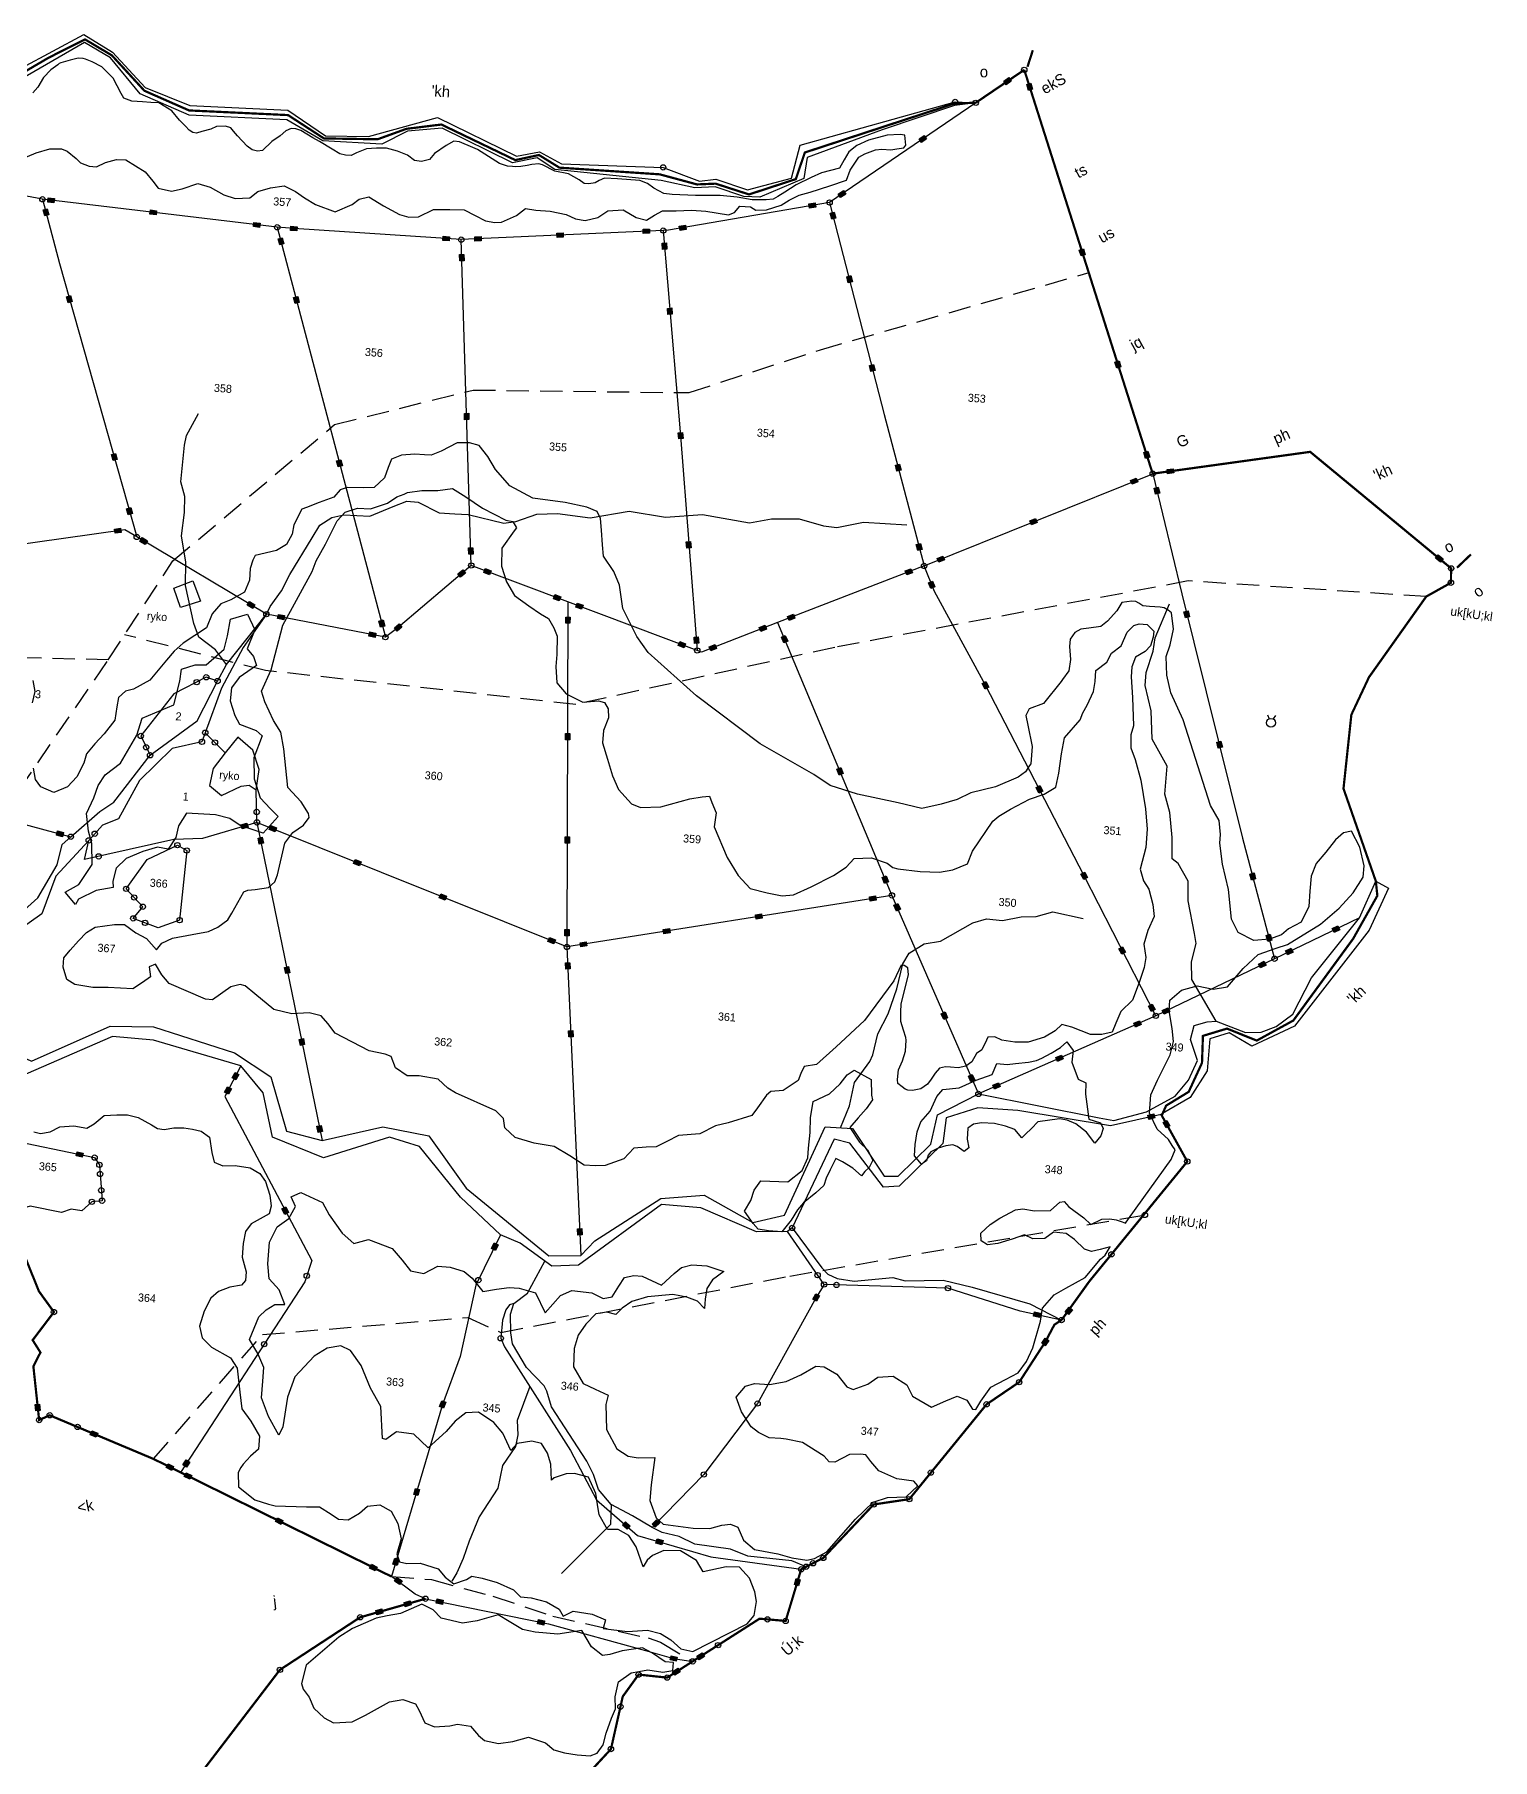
# Model space of a CAD drawing. Header units: metres. Extents: x 317818 to 324787, y 1863824 to 1868617.
# Drawn here: x 322977 to 324737, y 1866147 to 1868229 of the extents above; entities that cross this region are included whole.
import ezdxf

# ---------------------------------------------------------------- set-up
doc = ezdxf.new("R2010")
doc.units = ezdxf.units.M
for name, pattern in [('DASHDOT', [1, 0.5, -0.25, 0, -0.25]), ('DASHED', [0.75, 0.5, -0.25]), ('DIVIDE', [1.25, 0.5, -0.25, 0, -0.25, 0, -0.25])]:
    doc.linetypes.add(name, pattern=pattern)
for name, color, linetype in [('LINE_FOOTPATH', 1, 'DASHED'), ('LINE_WATER', 4, 'Continuous'), ('OFF', 1, 'Continuous'), ('POLY_HATCH', 12, 'Continuous'), ('POLY_PARCEL', 6, 'Continuous'), ('POLY_WATER', 4, 'Continuous'), ('SYM_STONE', 1, 'Continuous'), ('SYM_WELL', 1, 'Continuous'), ('TEXT_MAPIN', 7, 'Continuous'), ('TEXT_MAPOUT', 7, 'Continuous'), ('TEXT_PARCEL', 7, 'Continuous'), ('V_BOUND_LINE', 7, 'Continuous'), ('V_BOUND_STREAM_LINE', 7, 'DASHDOT'), ('V_DIVIDE_LINE', 7, 'DIVIDE')]:
    doc.layers.add(name, color=color, linetype=linetype)
doc.styles.add('TEXT_MAP', font='')
doc.styles.get('TEXT_MAP').set_extended_font_data('Kruti Dev 050')

# ---------------------------------------------------------------- blocks, each defined once
blk = doc.blocks.new('MOTWELL')
for points in [[(-1.54, 2.96), (-0.8, 1.55)], [(1.54, 2.96), (0.8, 1.55)]]:
    blk.add_lwpolyline(points)
blk.add_circle((0, 0), 1.74)
blk = doc.blocks.new('STONESQUAREFILLED')
blk.add_hatch(color=256).paths.add_polyline_path([(0.7, -0.48), (0.7, 0.48), (-0.7, 0.48), (-0.7, -0.48)])
blk.add_lwpolyline([(-0.7, 0.48), (0.7, 0.48), (0.7, -0.48), (-0.7, -0.48)], close=True)
blk = doc.blocks.new('STONE')
blk.add_circle((0, 0), 0.851)
blk = doc.blocks.new('222')
at = {"layer": 'LINE_FOOTPATH', "ltscale": 10}
for points in [[(112.65, 179.88), (116.42, 182.68), (116.98, 192.02), (138.92, 222.12), (144.54, 228.08), (219.37, 297.51), (228.68, 313.11), (233.77, 320.3), (255.38, 343.97), (281.19, 364.13), (297.18, 368.87), (312.46, 370.09), (330.9, 379.74), (344.78, 394.29), (366.41, 431.45), (379.2, 454.6), (413.1, 487.74), (443.49, 497.73), (491.79, 500.71), (520.42, 512.46), (579.2, 534.14)], [(659.89, 467.31), (606.45, 466.86), (528.56, 446.2), (471.64, 429.19), (401.73, 431.64), (369.64, 437.31)], [(366.41, 431.45), (325.15, 429.36), (306.74, 431.82), (254.88, 436.03), (246.15, 433.89), (222.6, 426.97), (183.37, 410.13), (144.46, 376.43), (104.34, 329.49)], [(389.64, 253.68), (411.95, 283.23), (457.57, 290.46), (465.2, 287.64), (528.86, 305.02), (607.21, 324.52)], [(444.81, 231.31), (453.76, 231.28), (467.79, 228.58), (481.49, 225.12), (503.14, 221.82), (506.02, 221.06), (513.5, 217.33)]]:
    blk.add_lwpolyline(points, dxfattribs=at)
at = {"layer": 'LINE_WATER'}
for points in [[(392.86, 432.38), (390.19, 435.48), (386.26, 438.02), (384.89, 440.99), (382.45, 449.32), (382.11, 454.53), (380.74, 460.36), (381, 465.61), (380.81, 469.18), (379.69, 472.38), (379.88, 480.67), (380.16, 482.85), (382.48, 488)], [(400.99, 444.25), (401.68, 446.05), (403.98, 449.71), (405.59, 453.52), (409.95, 462.09), (411.46, 465.02), (414.04, 466.95), (416.65, 467.69), (422.52, 467.84), (427.54, 470.4), (430.48, 471.81), (433.09, 471.76), (437.91, 469.72), (441.47, 469.78), (444.41, 469.84), (452.57, 468.52), (455.19, 469.1), (459.8, 471.03), (464.34, 471.56), (471.74, 471.14), (480.36, 473.23), (488.6, 472.49), (496.77, 473.7), (507.45, 472.6), (512.27, 473.85), (518.5, 474.3), (524, 473.17), (527.05, 472.99), (532.9, 474.64), (542.64, 474.79)], [(619.92, 368.99), (613.83, 377.92), (613.47, 381.83), (614.18, 386), (613.65, 388.22), (611.69, 395.41), (611.34, 399.76), (608.85, 403.58), (607.43, 404.55), (607.07, 409.26), (606.18, 414.85), (604.76, 418.84), (604.76, 425.15), (601.02, 430.92), (600.31, 437.22), (598.53, 442.81), (598.53, 445.74), (599.78, 450.62), (599.96, 453.59), (602.62, 461.45)], [(537.72, 338.98), (539.39, 343.99), (540.15, 349.3), (543.19, 354.23), (543.8, 355.83), (544.56, 360.6), (546.53, 365.23), (548.05, 370.92), (548.97, 376.61), (550.18, 379.12), (553.37, 381.47), (557.02, 382.3), (563.93, 386.94), (566.95, 388.06), (570.53, 387.98), (574.66, 389.05), (578, 389.43), (581.65, 390.72), (588.49, 389.74)], [(467.6, 294.35), (470.55, 296.84), (473.89, 304.33)], [(472.56, 276.08), (470.33, 268.25), (470.67, 265.04), (470.33, 262.43), (467.79, 257.95), (467.12, 252.8), (463.4, 246.14), (461.54, 240.48), (460.52, 236.51), (459.34, 233.22), (458.32, 231.28)], [(492.68, 251.03), (492.89, 246.59), (482.7, 234.82)]]:
    blk.add_lwpolyline(points, dxfattribs=at)
at = {"layer": 'OFF'}
blk.add_lwpolyline([(653.32, 402.87), (656.28, 401.53)], dxfattribs=at)
at = {"layer": 'POLY_HATCH'}
for points in [[(350.17, 420.63), (350.6, 423.2), (349.95, 425.56)], [(338.72, 541.85), (341.94, 543.56), (344.95, 544.64), (347.52, 544.85), (348.81, 544.42), (350.96, 542.92), (352.03, 542.06), (353.97, 541.42), (355.68, 541.42), (357.62, 542.49), (359.98, 543.35), (362.06, 543.44), (366.57, 541.08), (368.5, 539.15), (369.79, 537.65), (372.79, 537.22), (375.16, 537.87), (378.59, 539.37), (381.38, 538.72), (384.6, 537.22), (387.18, 536.58), (390.4, 537.01), (392.12, 538.51), (394.91, 539.58), (397.92, 540.22), (400.49, 539.15), (402.64, 537.87), (405.22, 536.58), (409.73, 535.29), (413.38, 537.22), (414.88, 538.51), (417.03, 539.15), (420.46, 537.44), (424.11, 535.72), (426.26, 535.29), (428.41, 535.51), (431.63, 537.44), (435.28, 537.65), (438.5, 537.87), (441.08, 536.79), (443.44, 535.72), (445.58, 535.51), (447.09, 535.72), (450.31, 537.44), (452.24, 539.15), (454.54, 538.95), (457.77, 538.95), (461.42, 538.52), (463.56, 537.66), (465.71, 537.45), (468.5, 538.31), (470.65, 540.02), (474.08, 540.45), (477.09, 538.95), (479.45, 538.52), (481.17, 539.81), (482.89, 540.88), (485.89, 541.09), (489.33, 541.52), (492.55, 541.52), (497.7, 541.09), (498.99, 541.74), (500.07, 543.24), (502.43, 543.24), (503.72, 542.59), (506.08, 542.81), (509.3, 544.09), (511.02, 545.38), (513.16, 546.67), (515.53, 547.52), (519.82, 549.24), (523.47, 550.74), (524.11, 553.1), (525.83, 556.1), (527.12, 556.95), (529.48, 558.03), (530.83, 558.31), (532.87, 558.31), (534.23, 558.6), (535.78, 558.98), (536.17, 559.56), (535.78, 561.79), (534.71, 561.89), (531.8, 561.5), (527.73, 560.05), (525.21, 558.69), (523.56, 557.14), (522.59, 555.3), (521.71, 553.37), (517.74, 552.01), (515.51, 550.75), (512.31, 548.91), (509.88, 547.07), (508.43, 546.01), (507.36, 545.33), (505.81, 545.04), (502.7, 544.85), (499.31, 545.14), (495.52, 545.24), (490, 544.85), (484.78, 544.72), (482.84, 544.82), (480.52, 545.78), (479.06, 546.75), (477.32, 547.33), (472.27, 547.33), (469.36, 547.24), (468.2, 546.65), (467.33, 546.07), (465.97, 545.69), (464.9, 545.69), (463.74, 546.46), (461.21, 547.62), (458.11, 548.01), (455.3, 549.17), (454.42, 549.37), (452.87, 549.08), (451.9, 548.78), (450.45, 548.49), (449.19, 548.3), (448.61, 548.3), (447.47, 548.33), (445.63, 548.81), (440.49, 551.52), (439.42, 551.91), (436.32, 552.98), (435.06, 552.98), (433.41, 551.91), (430.98, 549.97), (429.92, 548.52), (428.17, 547.94), (426.62, 548.04), (424.97, 549.1), (422.64, 549.88), (420.12, 550.36), (417.89, 550.17), (415.66, 549.88), (413.53, 548.81), (412.36, 548.13), (411.1, 548.13), (409.84, 548.33), (408, 549.2), (405.09, 550.75), (403.54, 551.43), (400.74, 552.88), (399.58, 553.17), (398.51, 553.17), (397.35, 552.59), (396.18, 551.33), (394.44, 549.98), (392.5, 547.75), (391.33, 547.56), (390.17, 547.75), (389, 548.52), (386.68, 550.65), (385.71, 551.62), (385.03, 552.3), (383.77, 552.59), (381.83, 552.4), (380.57, 551.72), (378.63, 551.04), (377.46, 550.56), (376.59, 550.65), (375.72, 551.14), (374.84, 551.91), (373.39, 553.17), (371.55, 555.11), (368.54, 556.75), (366.7, 556.66), (364.85, 556.66), (362.49, 556.67), (360.64, 557.15), (359.97, 558.22), (357.93, 561.51), (355.21, 563.83), (352.98, 564.8), (351.43, 565.28), (350.85, 565.38), (349.78, 565.38), (348.03, 564.8), (346, 564.02), (345.61, 563.83), (345.32, 563.54), (343.86, 562.28), (342.31, 560.44), (341.25, 558.22), (340.18, 556.86)], [(357.53, 324.77), (359.08, 324.49), (361.19, 325.05), (363.3, 326.32), (366.39, 326.74), (369.35, 326.46), (370.89, 327.58), (373.01, 329.55), (375.82, 329.97), (378.21, 330.11), (380.6, 329.69), (383.7, 328.28), (385.1, 327.58), (386.65, 327.44), (388.76, 328), (391.01, 328.14), (392.98, 328), (394.95, 327.72), (396.92, 326.46), (397.63, 323.09), (398.33, 320.98), (400.3, 320.28), (403.11, 320.56), (406.49, 320.28), (408.74, 319.16), (410.15, 317.47), (411.29, 314.53), (411.78, 312.11), (411.45, 310.34), (409.52, 309.05), (407.59, 307.77), (406.46, 306), (406.13, 303.26), (406.13, 300.2), (407.26, 296.99), (407.26, 295.06), (406.46, 293.93), (403.88, 293.29), (401.46, 292.16), (399.85, 290.55), (398.56, 287.49), (397.75, 284.11), (398.56, 281.54), (400.81, 279.61), (405.2, 277.53), (406.9, 275.34), (407.87, 270), (408.6, 266.35), (410.8, 263.68), (412.99, 260.52), (412.99, 257.61), (411.28, 255.91), (409.82, 253.96), (409.33, 253.23), (408.85, 252.02), (409.09, 248.86), (412.99, 246.19), (416.15, 245.46), (417.61, 245.21), (424.67, 245.46), (427.59, 245.7), (430.27, 244.24), (431.97, 243.27), (434.16, 243.27), (436.6, 244.97), (438.3, 246.67), (440.98, 247.16), (443.66, 245.94), (445.36, 243.27), (446.33, 239.87), (445.6, 236.47), (446.33, 234.77), (448.04, 234.52), (450.96, 234.77), (455.1, 233.79), (456.8, 232.09), (458.85, 230.69), (461.61, 231.91), (462.73, 232.73), (465.09, 232.43), (468.47, 231.71), (472.25, 230.38), (473.99, 228.95), (476.35, 228.85), (479.83, 228.23), (482.8, 226.8), (483.82, 225.27), (485.97, 226.59), (490.27, 226.19), (493.34, 225.16), (492.93, 223.22), (498.46, 222.91), (502.86, 223.53), (505.83, 223.01), (508.29, 221.79), (510.64, 219.95), (513.35, 219.57), (525.03, 226.61), (526.49, 228.56), (526.74, 231.72), (526.25, 233.9), (524.79, 236.82), (522.43, 239.17), (519.43, 238.99), (514.37, 237.49), (512.68, 239.92), (508.94, 241.79), (505.19, 241.61), (502.75, 240.3), (501.63, 239.17), (500.88, 237.67), (499, 241.98), (497.13, 244.42), (494.69, 245.54), (492.26, 245.35), (490.2, 248.54), (489.64, 250.78), (489.07, 253.22), (487.2, 256.78), (484.01, 257.34), (482.14, 257.15), (479.52, 256.03), (478.95, 255.47), (478.58, 259.02), (477.64, 261.46), (476.14, 263.52), (473.9, 263.89), (470.71, 263.14), (469.4, 261.46), (467.34, 265.2), (465.09, 267.45), (461.53, 269.51), (458.72, 269.14), (456.47, 267.08), (454.59, 264.64), (450.85, 260.71), (447.47, 263.52), (443.54, 263.71), (441.29, 261.83), (440.54, 262.02), (439.6, 269.14), (436.98, 273.07), (434.54, 277.94), (431.92, 281.12), (429.67, 282.06), (426.67, 281.31), (423.86, 279.25), (419.93, 274.38), (418.62, 269.7), (418.06, 262.96), (417.31, 261.08), (414.68, 265.02), (412.81, 269.14), (412.81, 272.88), (412.81, 275.88), (411.24, 278.92), (409.18, 281.92), (410.86, 287.16), (412.36, 288.85), (414.24, 290.16), (416.48, 290.34), (414.98, 293.53), (412.55, 295.78), (411.99, 299.15), (411.99, 304.02), (413.49, 307.57), (415.92, 309.63), (417.23, 312.44), (416.11, 314.5), (418.17, 315.63), (423.23, 313.75), (424.92, 311.13), (428.1, 307.2), (430.91, 305.14), (434.1, 306.26), (439.53, 304.58), (441.97, 302.14), (444.03, 299.9), (447.03, 299.52), (450.03, 301.39), (452.84, 301.39), (456.02, 300.64), (457.9, 299.33), (460.52, 296.52), (463.52, 297.27), (466.33, 297.84), (468.58, 297.84), (472.32, 297.09), (474.76, 292.78), (477.95, 296.9), (480.38, 298.21), (484.88, 298.02), (487.5, 296.9), (489.5, 297.48), (490.81, 299.92), (491.94, 301.98), (494, 302.54), (495.87, 302.54), (500.37, 300.85), (502.99, 303.66), (504.49, 305.16), (506.74, 305.91), (510.11, 305.91), (514.05, 304.97), (511.61, 302.91), (510.49, 300.85), (510.3, 298.42), (510.3, 296.36), (508.62, 297.86), (506.18, 298.61), (502.99, 298.98), (497.37, 298.04), (494, 296.73), (491.94, 295.05), (490.63, 293.55), (488.57, 293.92), (486.13, 293.36), (484.07, 290.93), (482.57, 288.31), (481.82, 285.31), (482.01, 281.19), (484.44, 277.63), (487.25, 276.51), (490.25, 275.38), (489.88, 273.32), (490.44, 267.71), (493.06, 263.59), (495.69, 262.09), (497.93, 261.9), (501.68, 262.28), (501.31, 256.1), (501.31, 252.54), (502.99, 248.79), (504.68, 247.48), (511.43, 247.11), (515.17, 247.29), (517.8, 248.23), (519.67, 248.6), (521.36, 248.04), (522.86, 245.23), (525.48, 243.36), (530.76, 242.79), (533.92, 242.06), (537.33, 241.81), (539.04, 242.3), (541.71, 244), (547.56, 251.78), (551.21, 255.91), (554.37, 257.12), (558.51, 257.61), (560.94, 260.28), (559.97, 261.25), (556.08, 261.5), (551.94, 262.95), (549.99, 264.9), (548.77, 266.36), (547.56, 266.36), (545.12, 266.11), (541.96, 264.17), (540.74, 264.17), (539.52, 265.38), (534.41, 268.06), (530.76, 268.54), (529.54, 268.54), (526.87, 268.54), (524.43, 269.51), (522.73, 270.73), (520.29, 273.89), (518.83, 277.05), (520.78, 279.72), (522.73, 280.45), (526.14, 280.45), (529.79, 281.42), (532.95, 283.12), (536.12, 285.31), (538.06, 285.31), (540.98, 283.85), (543.42, 281.18), (544.88, 280.69), (548.04, 282.15), (550.23, 283.85), (553.64, 284.34), (556.81, 282.63), (558.27, 280.21), (562.65, 278.02), (565.81, 279.72), (568.25, 280.93), (570.44, 280.21), (571.9, 278.26), (572.63, 278.26), (573.6, 280.21), (575.62, 283.52), (578.78, 285.46), (581.46, 287.16), (583.16, 289.84), (584.38, 293), (585.6, 299.07), (585.84, 301.99), (588.27, 305.14), (590.71, 306.85), (594.85, 309.52), (598.01, 313.89), (598.98, 314.86), (599.96, 316.81), (597.74, 316.06), (595.9, 315.51), (594.25, 315.88), (591.85, 317.9), (589.92, 319.1), (587.06, 319.19), (585.22, 317.63), (582.55, 317.35), (580.62, 318.09), (577.95, 316.89), (576.48, 316.34), (574.82, 315.7), (572.52, 315.24), (571.04, 316.06), (570.86, 317.72), (572.79, 319.84), (574.82, 321.4), (578.23, 323.52), (579.79, 323.89), (582.46, 323.61), (586.05, 323.98), (587.98, 326), (588.91, 326.19), (590.1, 325.08), (593.6, 322.87), (595.26, 321.49), (597.65, 322.87), (599.4, 323.06), (600.87, 322.96), (602.26, 322.6), (603.04, 322.34), (603.61, 323.37), (612.17, 337.35), (612.9, 339.54), (612.17, 340.51), (611.2, 341.73), (608.52, 343.91), (606.57, 347.31), (606.57, 351.44), (607.79, 354.85), (610.22, 360.68), (610.72, 363.7), (610.23, 366.62), (609.26, 370.51), (609.26, 372.94), (611.69, 375.37), (615.1, 376.58), (618.75, 376.1), (621.92, 376.83), (625.08, 381.2), (628.25, 384.6), (632.14, 386.3), (634.58, 387.27), (641.63, 392.38), (645.53, 396.26), (648.45, 399.91), (650.4, 403.55), (650.43, 406.13), (649.21, 410.26), (647.02, 413.66), (645.32, 413.17), (643.62, 411.47), (641.67, 408.56), (639.72, 405.88), (638.75, 402.97), (638.75, 399.57), (638.75, 396.16), (637.29, 392.52), (634.61, 390.82), (633.15, 389.36), (630.47, 388.15), (627.06, 387.66), (623.41, 389.12), (621.71, 392.03), (620.49, 398.59), (618.79, 404.18), (617.81, 408.8), (617.81, 410.74), (617.33, 413.9), (615.14, 417.06), (607.59, 435.77), (604.42, 441.6), (603.21, 445.49), (602.72, 449.62), (603.45, 452.29), (603.93, 455.86), (603.2, 459.5), (602.47, 459.99), (601.5, 460.48), (600.6, 460.55), (598.24, 460.55), (596.71, 460.55), (595.73, 461.11), (595.04, 461.39), (594.2, 461.39), (591.97, 460.97), (591, 459.02), (589.05, 456.52), (587.66, 455.27), (585.02, 454.72), (583.21, 454.3), (581.95, 453.47), (580.98, 451.94), (580.98, 450.27), (581.4, 447.35), (581.26, 444.85), (580, 442.77), (579.73, 442.35), (576.11, 437.07), (572.97, 435.66), (572.33, 434.16), (572.97, 432.02), (574.26, 427.3), (574.26, 423.44), (574.04, 423.02), (573.19, 421.51), (571.68, 420.23), (566.74, 417.66), (561.38, 415.94), (558.37, 414.23), (554.93, 412.94), (550.64, 411.66), (545.27, 412.51), (536.04, 413.8), (529.81, 415.3), (525.95, 417.44), (513.49, 423.44), (498.46, 433.09), (486.95, 441.96), (484.16, 445.39), (480.51, 451.39), (479.43, 456.54), (477.93, 459.54), (475.35, 462.75), (474.92, 465.32), (474.49, 468.54), (474.06, 471.11), (473.2, 472.61), (470.84, 473.47), (465.9, 474.11), (458.6, 474.54), (453.24, 476.9), (449.8, 480.33), (447.87, 483.11), (445.72, 485.47), (443.57, 485.9), (440.78, 485.69), (437.35, 483.54), (435.2, 482.47), (433.7, 482.47), (431.55, 482.47), (428.54, 482.04), (426.4, 480.97), (425.75, 479.04), (425.11, 476.68), (422.96, 474.33), (420.6, 474.11), (416.95, 473.9), (415.44, 473.25), (414.16, 471.54), (410.94, 470.04), (408.22, 468.75), (407.15, 468.32), (405.64, 464.68), (405.43, 462.53), (404.35, 460.17), (402.21, 458.67), (397.48, 457.17), (397.05, 456.1), (396.62, 454.17), (396.62, 451.6), (395.76, 448.82), (392.76, 446.89), (390.61, 445.81), (388.89, 443.46), (387.82, 440.24), (382.88, 436.38), (380.95, 434.45), (379.45, 432.31), (376.01, 427.6), (372.5, 425.34), (370.78, 424.7), (369.28, 423.2), (369.06, 421.06), (368.85, 418.06), (366.7, 414.84), (364.77, 412.48), (363.05, 410.12), (362.62, 407.98), (361.33, 404.77), (359.4, 402.41), (356.39, 400.91), (353.39, 401.98), (352.1, 403.48), (351.45, 406.05)]]:
    blk.add_lwpolyline(points, dxfattribs=at)
at = {"layer": 'POLY_HATCH', "ltscale": 10}
for points in [[(381.94, 364.25), (380.56, 363.54), (381.03, 361.31), (379.39, 359.91), (377.28, 358.38), (371.78, 358.27), (368.38, 358.03), (364.28, 358.38), (362.4, 359.32), (361.35, 362.01), (361.35, 364.12), (362.64, 365.99), (364.39, 368.22), (366.03, 370.21), (367.91, 371.5), (372.13, 372.44), (374.35, 372.55), (377.05, 370.91), (379.51, 369.86), (381.94, 367.42), (383.07, 369), (385.34, 370.36), (389.65, 371.49), (393.28, 372.4), (395.32, 373.53), (397.37, 375.34), (398.21, 376.9), (399.35, 379.39), (400.48, 381.88), (401.39, 382.33), (402.98, 382.56), (405.93, 383.24), (407.29, 384.6), (407.74, 386.18), (408.88, 393.43), (410.47, 395.92), (412.73, 397.73), (413.87, 399.54), (413.64, 400.45), (411.83, 402.94), (408.65, 405.89), (407.06, 414.49), (406.15, 418.12), (404.34, 420.61), (402.07, 424.68), (401.62, 425.82), (401.16, 426.95), (402.98, 431.93), (404.85, 442.07), (410.52, 454.52), (411.2, 457.01), (413.02, 460.86), (415.28, 466.3), (416.87, 468.34), (419.6, 469.47), (422.54, 469.47), (426.18, 471.05), (428.22, 472.64), (429.81, 473.32), (430.49, 473.77), (433.66, 474.45), (437.29, 474.68), (440.47, 475.36), (443.65, 473.77), (447.5, 471.51), (452.95, 469.24), (454.54, 469.02), (455.44, 467.66), (454.99, 466.98), (452.49, 462.9), (452.72, 458.82), (454.08, 455.43), (456.12, 452.48), (459.53, 450.44), (462.25, 448.86), (464.07, 447.95), (465.43, 445.92), (466.34, 444.1), (466.56, 440.03), (466.56, 437.31), (467.02, 433.69), (469.28, 431.42), (473.14, 429.84), (476.66, 430.36), (478.02, 430.13), (478.93, 428.77), (479.15, 426.73), (478.24, 423.79), (478.24, 421.07), (479.61, 417.45), (480.97, 413.82), (482.56, 410.88), (485.73, 407.94), (487.77, 407.26), (492.31, 407.71), (498.67, 409.97), (501.39, 410.65), (502.98, 410.88), (503.66, 409.52), (504.79, 407.26), (504.56, 404.09), (507.97, 397.52), (510.69, 393.67), (513.64, 390.95), (517.5, 390.27), (520.9, 389.82), (523.4, 390.27), (527.25, 392.31), (532.02, 395.25), (534.74, 397.29), (536.33, 399.33), (540.19, 399.78), (543.82, 398.88), (545.18, 397.97), (546.31, 397.74), (551.3, 397.52), (555.62, 397.74), (558.57, 398.42), (561.74, 400.01), (562.65, 402.95), (566.73, 409.97), (568.01, 411.18), (570.51, 412.99), (574.59, 415.48), (577.77, 416.84), (580.26, 418.65), (580.72, 421.82), (580.94, 426.12), (581.4, 429.75), (584.57, 434.05), (585.03, 435.64), (585.94, 437.45), (587.07, 440.62), (587.3, 442.88), (587.3, 445.37), (589.57, 447.41), (590.47, 449.45), (592.52, 451.26), (593.65, 454.43), (595.01, 456.02), (596.15, 456.47), (597.96, 456.47), (599.55, 455.11), (599.55, 453.75), (599.1, 451.72), (597.96, 450.36), (595.92, 449), (595.24, 446.73), (595.24, 444.47), (595.92, 439.94), (596.6, 433.6), (596.15, 431.56), (596.37, 428.61), (597.51, 426.12), (599.1, 421.59), (600.68, 415.25), (601.36, 410.72), (601.36, 406.65), (600.46, 401.66), (601.36, 399.17), (602.73, 397.36), (603.88, 394.03), (604.33, 391.31), (603.2, 388.14), (602.52, 384.97), (603.2, 382.03), (602.97, 379.76), (602.07, 376.37), (600.93, 372.29), (598.44, 369.57), (597.53, 366.85), (596.85, 364.81), (594.58, 364.14), (592.08, 363.91), (587.77, 365.27), (585.5, 365.72), (584.14, 364.14), (581.87, 362.55), (578.24, 361.19), (575.29, 360.96), (572.34, 361.19), (570.75, 361.87), (569.17, 361.64), (568.94, 360.96), (568.03, 358.7), (566.9, 357.79), (566.01, 355.86), (564.72, 354.82), (563.03, 354.31), (561.35, 354.31), (560.19, 354.31), (558.9, 353.92), (557.99, 352.76), (557.22, 351.34), (556.44, 350.18), (555.02, 349.02), (553.21, 348.5), (552.17, 348.5), (551.53, 348.63), (550.88, 349.14), (549.84, 349.79), (549.72, 350.69), (549.72, 352.89), (550.49, 354.95), (551.01, 357.15), (551.01, 359.6), (550.88, 360.24), (550.23, 361.79), (549.46, 363.73), (549.46, 364.25), (549.33, 365.8), (549.28, 367.67), (550.41, 374.24), (550.18, 375.82), (549.28, 376.27), (548.6, 376.27), (547.24, 372.65), (541.34, 363.37), (535.44, 357.02), (531.35, 352.72), (528.63, 352.04), (527.95, 350.46), (527.5, 348.87), (524.32, 346.38), (521.6, 345.93), (520.69, 345.02), (518.87, 342.08), (517.74, 340.26), (512.52, 338.23), (509.8, 337.32), (506.39, 335.28), (501.63, 334.6), (499.13, 333.02), (496.86, 331.66), (494.6, 331.43), (491.87, 330.98), (489.83, 328.49), (485.75, 326.68), (483.58, 326.42), (481.09, 326.42), (477.69, 328.24), (474.06, 330.05), (469.52, 330.5), (465.21, 331.41), (462.71, 333.44), (462.26, 335.48), (460.44, 337.07), (451.14, 340.47), (449.32, 341.37), (447.05, 343.18), (442.74, 343.64), (440.02, 343.41), (437.3, 345), (436.16, 347.49), (434.8, 347.94), (431.17, 348.39), (423.23, 351.79), (421.42, 353.83), (419.83, 355.41), (417.1, 355.87), (413.25, 355.41), (409.16, 356.09), (404.63, 359.26), (402.36, 360.85), (401.22, 361.08), (399.18, 360.4), (395.32, 357.23), (393.73, 357.23), (385.34, 360.17), (383.52, 361.98)], [(360.56, 378.81), (363.49, 380.8), (366.18, 385.48), (365.72, 390.17), (364.78, 392.86), (364.07, 396.73), (365.48, 400.36), (366.18, 403.17), (367.59, 405.74), (370.87, 408.55), (374.03, 415.11), (374.97, 418.98), (381.77, 422.49), (382.71, 427.88), (382.94, 430.57), (385.87, 431.74), (388.33, 431.97), (392.09, 435.76), (392.67, 438.8), (393.03, 442.55), (396.78, 443.95), (398.65, 440.56), (397.24, 436.23), (398.77, 434.59), (399.59, 432.6), (395.96, 429.67), (394.43, 427.21), (394.32, 424.28), (395.6, 421.12), (396.78, 419.25), (400.64, 418.07), (402.05, 417.02), (400.53, 411.99), (400.99, 407.3), (402.63, 403.09), (405.1, 400.86), (406.97, 399.22), (403.9, 395.31), (398.63, 396.59), (396.17, 398), (392.89, 398.58), (386.44, 398.47), (384.8, 395.54), (384.45, 392.85), (382.93, 390.15), (380.47, 390.39), (377.3, 389.22), (373.67, 387.34), (371.56, 385), (371.09, 382.07), (371.21, 380.67), (367.46, 379.73), (363.71, 377.51), (363.13, 376.22)], [(554.73, 333.96), (554.73, 336.48), (554.94, 339.33), (555.57, 341.65), (557.47, 344.18), (558.73, 347.55), (560, 349.24), (563.58, 349.87), (567.27, 351.87), (570.75, 353.35), (571.6, 355.88), (573.92, 355.88), (575.82, 356.19), (578.66, 356.72), (580.46, 357.25), (581.62, 357.88), (583.62, 359.14), (585.62, 360.51), (586.89, 361.88), (588.47, 360.09), (588.36, 357.46), (590.05, 353.77), (591.84, 353.03), (591.95, 350.5), (593.11, 345.02), (595.75, 344.39), (596.48, 343.12), (596.06, 341.44), (594.8, 339.75), (592.79, 342.07), (590.26, 343.76), (588.26, 344.39), (586.57, 344.6), (581.72, 343.55), (580.46, 341.97), (579.19, 340.6), (578.45, 339.75), (576.76, 341.44), (574.55, 342.07), (572.12, 342.49), (569.17, 342.39), (567.38, 341.97), (566.22, 341.02), (566.22, 338.49), (566.75, 336.59), (565.8, 335.75), (564.11, 336.7), (563.16, 337.01), (561.58, 336.7), (559.89, 336.06), (558.31, 335.11), (557.78, 334.27), (557.47, 333.01), (556.41, 332.16)], [(517.67, 318.76), (518.93, 321.29), (519.46, 323.61), (520.83, 325.82), (526.84, 326.03), (529.9, 328.77), (530.96, 331.72), (530.96, 333.93), (531.06, 337.41), (530.85, 340.68), (531.17, 344.37), (534.75, 346.37), (536.97, 348.79), (538.34, 350.9), (539.81, 352.06), (543.82, 350.27), (544.14, 346.79), (544.45, 345.74), (543.19, 343.63), (541.5, 341.52), (539.81, 339.2), (542.24, 336.04), (544.14, 334.46), (545.51, 332.25), (544.77, 330.56), (543.93, 329.61), (543.19, 328.56), (541.18, 330.14), (538.76, 331.4), (537.18, 332.04), (536.12, 329.4), (535.38, 327.51), (534.96, 325.82), (533.28, 324.03), (530.74, 321.6), (529.48, 319.92), (528.21, 317.49), (526.32, 314.75), (523.36, 314.75), (521.04, 314.96), (519.78, 316.12)], [(509.21, 214.95), (509.21, 216.77), (507.36, 216.77), (504.4, 218.51), (502.04, 219.54), (497.54, 218.51), (494.88, 217.49), (493.24, 217.18), (490.68, 218.92), (488.22, 222.4), (482.9, 221.17), (477.78, 221.28), (474.92, 221.68), (471.85, 223.22), (469.29, 224.55), (467.75, 223.94), (464.68, 222.81), (461.4, 222.09), (456.59, 222.81), (454.65, 224.55), (452.01, 225.64), (447.38, 223.21), (444.46, 222.48), (442.03, 221.75), (436.91, 219.08), (433.99, 216.89), (429.61, 212.52), (427.18, 210.09), (426.45, 205.96), (426.93, 204.74), (428.39, 203.04), (429.61, 200.61), (432.05, 198.67), (434.24, 197.7), (438.37, 198.18), (441.3, 199.89), (446.41, 203.29), (449.33, 204.02), (452.25, 203.29), (453.22, 201.83), (454.68, 199.16), (456.87, 198.43), (460.28, 198.91), (461.99, 199.4), (464.91, 199.16), (466.85, 197.21), (468.31, 196.24), (471.48, 195.75), (474.64, 196.48), (478.05, 197.7), (481.95, 196.73), (483.89, 195.27), (486.33, 194.78), (489.25, 194.54), (492.17, 194.54), (493.63, 195.27), (494.85, 197.21), (495.33, 199.89), (496.31, 203.29), (497.04, 205.47), (496.79, 208.15), (497.28, 211.55), (499.96, 213.73), (501.66, 214.22), (503.61, 214.71), (507.02, 214.46)]]:
    blk.add_lwpolyline(points, close=True, dxfattribs=at)
at = {"layer": 'POLY_PARCEL'}
for points in [[(551.07, 570.19), (520.07, 545.5)], [(520.07, 545.5), (484.52, 536.64), (483.35, 536.5)], [(520.07, 545.5), (535.78, 499.01), (547.17, 465.88)], [(344.1, 533.26), (291.1, 539.18)], [(483.35, 536.5), (438.35, 531.14)], [(483.35, 536.5), (490.61, 490.96), (497.86, 443.23)], [(344.1, 533.26), (348.94, 519.15), (370.73, 459.38)], [(397.04, 530.86), (344.1, 533.26)], [(438.35, 531.14), (400.76, 530.84), (397.04, 530.86)], [(397.04, 530.86), (427.96, 441.07)], [(445.97, 458.5), (438.35, 531.14)], [(547.17, 465.88), (596.73, 490.25)], [(596.73, 490.25), (605.19, 463.91), (622.82, 410.29), (631.96, 383.9)], [(547.17, 465.88), (515.36, 450.8)], [(606.37, 369.18), (588.08, 399.28), (562.86, 440.21), (549.91, 460.34), (547.17, 465.88)], [(370.73, 459.38), (367.94, 460.77), (321.41, 450.65)], [(400.99, 444.25), (370.73, 459.38)], [(445.97, 458.5), (430.66, 443.47), (427.96, 441.07)], [(468.16, 451.97), (445.97, 458.5)], [(468.16, 451.97), (473.63, 374.87)], [(497.86, 443.23), (468.16, 451.97)], [(515.36, 450.8), (498.81, 442.95), (497.86, 443.23)], [(515.36, 450.8), (545.41, 391.74)], [(427.96, 441.07), (400.99, 444.25)], [(391.19, 428.5), (388.58, 429.16), (381.59, 424.93), (374.9, 414.99), (377.3, 410.82)], [(394.07, 412.59), (389.28, 416.76)], [(402.31, 397.59), (401.56, 404.81)], [(333.52, 396.53), (360.95, 391.31)], [(402.31, 397.59), (390.4, 393.11), (383.98, 392.37), (364.36, 386.43), (365, 390.8)], [(402.31, 397.59), (422.09, 327.58)], [(473.63, 374.87), (402.31, 397.59)], [(650.23, 394.42), (631.96, 383.9)], [(545.41, 391.74), (473.63, 374.87)], [(545.41, 391.74), (568.01, 348.81)], [(631.96, 383.9), (606.37, 369.18)], [(473.63, 374.87), (481.83, 306.14)], [(606.37, 369.18), (568.01, 348.81)], [(402.73, 342.97), (399.64, 335.81), (421.76, 300.62), (420.54, 295.71), (395.96, 251.12)], [(350.38, 322.86), (371.54, 320.02), (372.73, 318.48), (373.91, 310.51), (371.66, 310.09), (369.53, 307.91), (367.17, 308.09), (365.04, 307.2), (357.94, 308.09), (352.96, 306.23)], [(463.55, 309.49), (458.86, 297.82), (456.54, 281.6), (453.38, 270.62), (444.81, 231.31)], [(536.65, 303.69), (535.11, 300.66), (523.75, 276), (512.92, 259.26), (502.21, 246.58)], [(452.73, 226.91), (450.39, 227.8), (444.81, 231.31)], [(452.73, 226.91), (480.65, 223.34), (502.8, 218.95), (509.2, 217.66), (513.5, 217.33)]]:
    blk.add_lwpolyline(points, dxfattribs=at)
blk.add_lwpolyline([(387.07, 390.15), (386.64, 374.47), (381.98, 372.42), (376.24, 374.09), (378.19, 376.85), (374.18, 380.58), (378.4, 387.45), (384.9, 391.18)], close=True, dxfattribs=at)
at = {"layer": 'POLY_WATER'}
for points in [[(330.59, 558.06), (350.61, 570.75), (357.33, 567.28), (365.19, 559.92), (375.49, 556.6), (397.44, 557.17), (406.28, 552.07), (415.92, 552.64), (431.07, 558.06), (449.3, 550.7), (454.41, 552.07), (459.51, 549.72), (482.28, 550.61), (490.63, 548.11), (494.28, 548.84), (501.49, 546.97), (511.13, 550.29), (512.51, 557.81), (546.46, 570.03), (551.07, 570.19)], [(551.07, 570.19), (546.35, 569.26), (530.58, 562.59), (514.29, 555.22), (513.89, 550.45), (504.41, 545.52), (500.76, 545.44), (494.2, 547.14), (489.74, 546.57), (482.04, 547.62), (458.14, 548.35), (454, 550.7), (448.58, 549.16), (432.29, 555.71), (424.59, 554.5), (419, 551.18), (405.79, 550.94), (397.44, 555.06), (375.49, 554.5), (364.22, 558.46), (357.01, 565.98), (350.93, 568.98), (321.03, 548.67)], [(400.99, 444.25), (396.35, 436.41), (392.18, 427.02), (389.28, 416.76)], [(391.19, 428.5), (392.86, 432.38), (400.99, 444.25)], [(377.3, 410.82), (387.25, 419.3), (391.19, 428.5)], [(389.28, 416.76), (388.69, 414.67), (382.17, 412.73), (375.38, 405.01), (371.28, 396.09), (367.86, 394.42), (365, 390.8)], [(401.56, 404.81), (401.96, 409.44), (400.18, 413.67), (396.63, 416.28), (394.07, 412.59)], [(360.95, 391.31), (366.98, 397.43), (370.01, 399.78), (377.3, 410.82)], [(394.07, 412.59), (391.6, 408.9), (391.11, 405.01), (393.97, 402.99), (398.21, 405.4), (399.98, 405.75), (401.56, 404.81)], [(650.23, 394.42), (653.32, 402.87)], [(656.28, 401.53), (652.65, 391.87), (637.53, 369.13), (628.32, 363.96), (623.01, 366.58), (618.78, 364.9), (618.71, 357.72), (615.42, 351.49), (609.49, 347.47)], [(568.01, 348.81), (595.4, 345.45), (598.69, 345.11), (605.88, 347.6), (611.99, 351.55), (614.75, 355.38), (616.43, 359.87), (614.48, 364.5), (615.09, 367.65), (617.97, 368.66), (619.92, 368.99), (626.71, 366.91), (630.14, 367.25), (633.43, 368.79), (636.99, 371.81), (640.55, 380.2), (650.23, 394.42)], [(300.28, 330.79), (307.45, 331.43), (318, 337.4), (333.52, 344.31), (346.09, 356.99), (346.96, 369.13), (354.55, 377.11), (358.38, 384.82), (359.12, 389.45), (360.95, 391.31)], [(365, 390.8), (358.25, 382.27), (355.76, 373.62), (348.71, 367.79), (347.83, 361.95), (348.44, 356.25), (339.5, 346.66), (355.83, 340.55), (372.83, 349.61), (382.57, 350.21), (401.05, 345.72), (409.59, 340.95), (413.96, 329.08), (422.09, 327.58)], [(481.83, 306.14), (484.72, 309.7), (498.76, 320.23), (508.37, 321.64), (519.73, 316.34), (526.65, 318.55), (534.31, 338.94), (540.43, 339.01), (548.29, 328.88), (551.45, 329.08), (558.23, 336.8), (559.24, 343.44), (568.01, 348.81)], [(402.73, 342.97), (382.78, 347.19), (373.57, 347.39), (354.82, 337.55)], [(609.17, 347.26), (598.08, 343.84), (577.05, 345.78), (568.11, 345.72), (561.19, 342.97), (560.85, 337.13), (551.78, 326.87), (548.36, 326.4), (540.09, 335.72), (536.53, 336.33), (528.6, 315.8)], [(609.49, 347.47), (609.17, 347.26)], [(463.55, 309.49), (453.94, 317.21), (443.93, 327.87), (437.14, 329.42), (422.69, 323.72), (410.93, 327.54), (408.18, 337.27), (402.73, 342.97)], [(422.09, 327.58), (435.46, 331.63), (445.88, 330.36), (455.08, 319.29), (474.64, 305.54), (481.83, 306.14)], [(527.59, 314.93), (520.67, 314.32), (507.83, 318.82), (499.03, 318.89), (481.49, 303.93), (475.51, 303.32), (468.05, 307.95), (463.55, 309.49)], [(528.6, 315.8), (527.59, 314.93)], [(536.65, 303.69), (527.59, 314.93)], [(528.6, 315.8), (535.88, 307.36), (537.3, 306.07), (539.49, 305.23), (543.36, 304.91), (551.87, 306.39), (554.71, 305.81), (563.23, 306.65), (569.81, 305.55), (582.96, 302.79), (590.31, 299.67)], [(590.31, 299.67), (580.9, 300.98), (564.39, 304.91), (536.65, 303.69)], [(502.21, 246.58), (497.62, 248.84), (492.68, 251.03), (489.6, 254.15), (488.29, 257.45), (486.52, 260.29), (477.76, 271.88), (476.45, 275.27), (475.8, 276.44), (471.51, 280.21), (467.97, 285.28), (467.41, 287.74), (467.04, 291.89), (467.6, 294.35), (466.66, 293.93), (465.92, 292.76), (465.36, 290.4), (465.27, 286.35), (466.29, 284.53), (474.4, 273.6), (482.7, 262.43), (489.32, 251.87), (499.11, 244.56), (515.8, 240.98), (536.23, 239.69)], [(537.3, 240.34), (533.98, 241.4), (524.09, 241.77), (520.09, 243.03), (512.07, 243.54), (508.43, 244.98), (504.52, 245.59), (502.21, 246.58)]]:
    blk.add_lwpolyline(points, dxfattribs=at)
blk.add_lwpolyline([(379.89, 448.52), (383.97, 450.48), (386.08, 446.05), (381.64, 444.34)], close=True, dxfattribs=at)
at = {"layer": 'V_BOUND_LINE', "const_width": 0.5}
for points in [[(551.07, 570.19), (561.38, 578.35)], [(561.38, 578.35), (596.73, 490.25)], [(596.73, 490.25), (631.57, 497.72), (664.99, 474.01), (665.17, 470.79), (659.89, 467.31), (648.42, 448.34), (645.1, 439.67), (644.56, 423.03), (653.32, 402.87)], [(609.17, 347.26), (615.8, 337.16), (595.86, 308.74), (590.31, 299.67)], [(395.96, 251.12), (389.64, 253.68), (365.76, 261.71), (363.47, 260.48), (361.3, 272.37), (362.65, 275.59), (360.71, 278.23), (365, 284.85), (361.3, 289.24), (352.96, 306.23)], [(590.31, 299.67), (588.78, 298.49), (587.03, 294.51), (581.86, 285.08), (574.94, 279.6), (559.23, 257.14), (551.37, 255.37), (540.97, 242.59), (537.3, 240.34)], [(444.81, 231.31), (395.96, 251.12)], [(536.23, 239.69), (533.61, 227.9), (527.74, 227.97), (513.5, 217.33)], [(537.3, 240.34), (536.23, 239.69)], [(404.84, 183.33), (421.39, 208.64), (438.47, 221.7), (452.73, 226.91)], [(513.5, 217.33), (508.07, 213.28), (501.63, 213.49), (498.45, 208.33), (496.68, 196.39), (489.03, 186.79), (485.14, 178.52), (483.94, 169.7)]]:
    blk.add_lwpolyline(points, dxfattribs=at)
at = {"layer": 'V_BOUND_STREAM_LINE', "ltscale": 10, "const_width": 0.5}
for points in [[(321.97, 550.38), (343.11, 564.96), (350.97, 569.68), (357.24, 566.55), (365.1, 559.18), (375.4, 555.52), (397.6, 556.11), (406, 551.49), (418, 552.18), (424.27, 554.99), (432.02, 556.53), (449.13, 549.8), (454.33, 551.33), (459.11, 548.84), (481.63, 549), (490.13, 547.36), (494.27, 547.84), (501.92, 545.98), (512.12, 550.17), (513.71, 556.27), (542.18, 567.98), (546.43, 569.73), (551.07, 570.19)], [(653.32, 402.87), (653.89, 399.66), (649.2, 389.67), (637.17, 370.4), (629.33, 365.32), (622.47, 367.5), (617.22, 365.48), (617.46, 359.43), (614.96, 352.74), (610.15, 349.29), (609.49, 347.47)], [(609.49, 347.47), (609.34, 347.06)]]:
    blk.add_lwpolyline(points, dxfattribs=at)
at = {"layer": 'V_DIVIDE_LINE', "ltscale": 10, "const_width": 0.5}
blk.add_lwpolyline([(562.05, 579.08), (562.97, 582.88)], dxfattribs=at)
at = {"layer": 'V_DIVIDE_LINE', "ltscale": 5, "const_width": 0.5}
blk.add_lwpolyline([(666.29, 474.26), (669.18, 477.46)], dxfattribs=at)
at = {"layer": 'SYM_STONE'}
for p, rotation in [((557.83, 575.54), 38.36691212200042), ((562.87, 574.63), 291.864414845339), ((539.84, 561.25), 38.53346093723377), ((516.25, 544.55), 14.00180022159106), ((522.69, 547.59), 38.53346093723088), ((521.04, 542.64), 288.7957086618336), ((487.66, 537.42), 14.00180022159059), ((577.36, 538.53), 291.8644148453417), ((346.04, 533.17), 357.4111912830817), ((460.36, 533.76), 6.790561947098838), ((479.58, 536.05), 6.79056194709521), ((483.89, 533.03), 278.8451392879256), ((345.13, 530.4), 289.8256128804675), ((369.09, 532.13), 357.4111912830857), ((392.42, 531.07), 357.4111912830805), ((400.76, 530.84), 0.3829745628328458), ((434.99, 531.12), 0.3829745628363657), ((442.09, 531.59), 6.790561947097192), ((525.78, 528.7), 288.7957086618362), ((398.09, 527.8), 289.0008904567504), ((438.77, 527.12), 275.9854039866826), ((486.14, 518.57), 278.845139287925), ((402.52, 514.93), 289.0008904567497), ((587.17, 514.08), 291.8644148453401), ((351.77, 511.38), 289.8256128804671), ((532.32, 509.24), 288.795708661834), ((442.49, 491.72), 275.9854039866827), ((490.61, 490.96), 278.8451392879237), ((539.76, 487.41), 288.795708661831), ((414.84, 479.16), 289.0008904567506), ((364.42, 476.88), 289.8256128804663), ((570.9, 477.55), 26.1809724070868), ((545.75, 470.04), 288.7957086618327), ((550.78, 467.66), 26.18097240708854), ((368.7, 465.01), 289.8256128804675), ((494.21, 466.73), 278.8451392879263), ((543.85, 464.3), 25.36471447628233), ((366.4, 460.44), 12.26651539868718), ((445.63, 461.75), 275.9854039866815), ((549.2, 461.78), 296.3879446891129), ((372.36, 458.56), 333.4439525311703), ((443.95, 456.54), 224.060211391129), ((449.67, 457.41), 343.6020903748491), ((465.66, 452.71), 343.6020903748461), ((518.33, 452.21), 25.36471447628313), ((468.45, 447.88), 274.0641343190966), ((470.8, 451.19), 343.6020903748471), ((512.17, 449.29), 25.3647144762807), ((397.41, 446.04), 333.4439525311717), ((404.32, 443.86), 353.2616719601328), ((426.93, 444.06), 109.0008904567507), ((494.34, 444.27), 343.6020903748489), ((497.51, 445.53), 98.8451392879269), ((501.33, 444.15), 25.36471447628196), ((517.19, 447.2), 296.9751879480169), ((425.01, 441.42), 353.2616719601313), ((430.66, 443.47), 44.06021139112914), ((562.86, 440.21), 122.7498264119836), ((470.3, 421.87), 274.0641343190963), ((531.74, 418.6), 296.9751879480158), ((576.63, 417.85), 301.4898245892577), ((471.94, 398.79), 274.0641343190963), ((588.08, 399.28), 301.4898245892552), ((399.58, 396.56), 20.6182605861466), ((403.45, 393.57), 285.771312523035), ((405.98, 396.42), 342.333853352812), ((543.68, 395.15), 296.9751879480162), ((358.47, 391.78), 349.221480844052), ((425.4, 390.24), 342.3338533528125), ((541.18, 390.75), 13.22593955909866), ((546.77, 389.16), 297.7606196349478), ((445.1, 383.96), 342.3338533528118), ((516.02, 384.84), 13.22593955909678), ((597.77, 383.22), 301.489824589249), ((473.41, 378.08), 274.0641343190989), ((495.65, 380.05), 13.22593955909899), ((470.12, 375.99), 342.3338533528119), ((477.28, 375.73), 13.22593955909973), ((474.14, 370.64), 276.7984237971046), ((411.49, 365.08), 285.7713125230372), ((559.11, 365.73), 297.760619634947), ((475.94, 355.55), 276.7984237971053), ((585.54, 358.12), 27.95888340917072), ((566.21, 352.24), 297.7606196349489), ((571.93, 350.89), 27.95888340917081), ((415.96, 349.26), 285.7713125230342), ((401.69, 340.54), 246.6128033085258), ((400.25, 337.22), 246.6128033085263), ((421.36, 330.14), 285.7713125230331), ((368.16, 320.47), 352.3306250501201), ((415.03, 311.32), 302.1481534185069), ((481.2, 311.43), 276.7984237971052), ((462.44, 306.73), 248.1039329359496), ((535.11, 300.66), 245.2802923087751), ((591.8, 301.85), 55.79215482330758), ((584.72, 300.45), 352.05858894084), ((587.03, 294.51), 59.92796858063505), ((453.38, 270.62), 73.97139140556439), ((362.96, 263.26), 280.3479689589056), ((375.96, 258.28), 341.4275857942409), ((393.46, 252.13), 337.9210819500406), ((397.1, 253.19), 61.13085694835053), ((449.02, 250.61), 77.69792802186358), ((397.66, 250.43), 337.921081950042), ((496.43, 246.56), 323.26740783821), ((503.02, 247.54), 49.82990365156564), ((504.13, 243.49), 347.8829045633924), ((418.79, 241.86), 337.9210819500409), ((535.58, 236.74), 257.4856230354779), ((440.57, 233.03), 337.9210819500404), ((445.54, 234.68), 77.69792802186333), ((446.37, 230.44), 330.9811980255629), ((448.86, 225.5), 20.08208607107512), ((455.99, 226.5), 352.7133313369163), ((442.66, 223.23), 20.08208607107512), ((478.98, 223.56), 352.7133313369167), ((509.2, 217.66), 171.3533149750293), ((515.2, 218.6), 36.75420497547837), ((510.02, 214.73), 36.75420497547609)]:
    blk.add_blockref('STONESQUAREFILLED', p, dxfattribs=dict(at, rotation=rotation))
at = {"layer": 'SYM_STONE', "xscale": 0.7, "yscale": 0.7, "zscale": 0.7}
for p in [(561.38, 578.35), (546.46, 570.03), (551.07, 570.19), (482.28, 550.61), (520.07, 545.5), (344.1, 533.26), (483.35, 536.5), (397.04, 530.86), (438.35, 531.14), (547.17, 465.88), (370.73, 459.38), (445.97, 458.5), (400.99, 444.25), (427.96, 441.07), (497.86, 443.23), (388.58, 429.16), (391.17, 428.51), (386.53, 427.92), (389.28, 416.76), (374.9, 414.99), (388.69, 414.67), (391.59, 414.74), (376.3, 412.55), (377.3, 410.82), (402.07, 399.91), (402.31, 397.59), (360.95, 391.31), (365, 390.8), (366.24, 392.37), (384.9, 391.18), (387.07, 390.15), (545.41, 391.74), (367.49, 387.37), (374.18, 380.58), (376.11, 378.78), (378.19, 376.85), (386.64, 374.47), (473.63, 374.87), (376.24, 374.09), (378.94, 373.3), (568.01, 348.81), (371.54, 320.02), (372.73, 318.48), (373.03, 316.47), (373.57, 312.83), (528.6, 315.8), (371.66, 310.09), (373.91, 310.51), (535.06, 305.67), (564.39, 304.91), (536.65, 303.69), (539.43, 303.81), (420.89, 297.11), (459.33, 298.99), (590.31, 299.67), (465.27, 286.35), (365, 284.85), (581.86, 285.08), (412.51, 281.14), (574.94, 279.6), (523.75, 276), (563.62, 263.42), (363.47, 260.48), (365.76, 261.71), (372.17, 259.56), (512.92, 259.26), (551.37, 255.37), (559.23, 257.14), (536.23, 239.69), (537.3, 240.34), (538.77, 241.24), (540.97, 242.59), (529.53, 227.94), (533.61, 227.9), (452.73, 226.91), (438.47, 221.7), (518.9, 221.37), (513.5, 217.33), (501.63, 213.49), (508.07, 213.28), (421.39, 208.64), (498.1, 206.02), (496.68, 196.39)]:
    blk.add_blockref('STONE', p, dxfattribs=at)
at = {"layer": 'SYM_STONE', "ltscale": 10}
for p, rotation in [((595.09, 494.35), 291.8644148453402), ((600.65, 491.09), 12.09900062270699), ((592.71, 488.27), 26.18097240708925), ((597.96, 486.5), 288.0708772364402), ((662.19, 476), 324.6567898698144), ((606.67, 459.41), 288.0708772364396), ((616.13, 430.81), 288.0708772364382), ((625.73, 401.9), 289.093756780182), ((645.2, 391.52), 29.92520249524012), ((630.38, 388.47), 289.0937567801851), ((635.15, 385.74), 29.9252024952392), ((629.31, 382.38), 29.92520249523689), ((605.32, 370.9), 121.4898245892564), ((608.56, 370.43), 29.92520249523981), ((602.42, 367.08), 27.95888340917132), ((607.03, 346.6), 17.14669582532196), ((610.55, 345.16), 303.2500531930565)]:
    blk.add_blockref('STONESQUAREFILLED', p, dxfattribs=dict(at, rotation=rotation))
at = {"layer": 'SYM_STONE', "ltscale": 10, "xscale": 0.7, "yscale": 0.7, "zscale": 0.7}
for p in [(596.73, 490.25), (664.99, 474.01), (665.17, 470.79), (631.96, 383.9), (606.37, 369.18), (615.8, 337.16), (607.21, 324.52), (600.37, 315.17)]:
    blk.add_blockref('STONE', p, dxfattribs=at)
at = {"layer": 'SYM_WELL', "xscale": 0.5755815977625373, "yscale": 0.5755815977625373, "zscale": 0.5755815977625373}
blk.add_blockref('MOTWELL', (627.27, 436.54), dxfattribs=at)
at = {"layer": 'TEXT_MAPIN', "ltscale": 10, "style": 'TEXT_MAP'}
for p in [(374.32, 441.03), (393.1, 406.71)]:
    blk.add_text('ryko', height=1.8, dxfattribs=at).set_placement(p)
at = {"layer": 'TEXT_MAPOUT', "ltscale": 10, "style": 'TEXT_MAP'}
for s, height, rotation, p in [('o', 2.5, 6.3309, (551.6, 575.91)), ('ekS', 2.5, 33.0728, (566.36, 573.17)), ('ts', 2.5, 33.0728, (575.27, 554.93)), ('us', 2.5, 33.0728, (581.58, 540.82)), ('jq', 2.5, 33.0728, (590.49, 517.38)), ('G', 2.5, 28.2656, (602.32, 496.39)), ('ph', 2.5, 28.2656, (623.85, 498.78)), ("'kh", 2.5, 28.2656, (646.89, 492.26)), ('o', 2.5, 28.2656, (663.85, 477.29)), ('o', 2.5, 41.1441, (671.49, 467.81)), ('uk[kU;kl', 2, 356.1163, (665.5, 463.5)), ("'kh", 2.5, 47.5605, (650.34, 374.82)), ('uk[kU;kl', 2, 356.1163, (611.72, 322.99)), ('ph', 2.5, 51.6688, (598.23, 296.57)), ('<k', 2.5, 15.2337, (373.8, 240.3)), ('j', 2.5, 10.8968, (418.99, 222.55)), ('Ú;k', 2.5, 44.9578, (534.55, 219.91))]:
    blk.add_text(s, height=height, rotation=rotation, dxfattribs=at).set_placement(p)
blk.add_text("'kh", height=2.5, dxfattribs=at).set_placement((429.27, 562.69))
at = {"layer": 'TEXT_PARCEL', "ltscale": 10, "style": 'TEXT_MAP'}
for s, p in [('357', (395.72, 535.72)), ('356', (418.69, 503.59)), ('353', (554.18, 503.3)), ('358', (385.55, 493.08)), ('354', (507.61, 492.02)), ('355', (461.4, 485.53)), ('3', (350.6, 421.71)), ('2', (382.36, 419.08)), ('360', (439.03, 410.01)), ('351', (591.62, 408.94)), ('1', (385.28, 401.28)), ('359', (497.81, 400.16)), ('350', (569.36, 391.17)), ('366', (379.35, 381.47)), ('367', (368.74, 366.09)), ('349', (609.06, 361.61)), ('361', (508.53, 360.96)), ('362', (445.53, 350.7)), ('348', (584.06, 332.22)), ('365', (359.24, 316.31)), ('364', (383.55, 288.63)), ('363', (440.38, 273.94)), ('346', (479.49, 275.88)), ('345', (462.37, 269.72)), ('347', (547.27, 270.75))]:
    blk.add_text(s, height=1.8, dxfattribs=at).set_placement(p)
blk = doc.blocks.new('d625')
at = {"xscale": 5.387401646771488, "yscale": 5.387401646771488, "zscale": 5.387401646771488, "rotation": 355.7826530537321}
blk.add_blockref('222', (320926.6, 1865301.1), dxfattribs=at)

msp = doc.modelspace()

# ---------------------------------------------------------------- block references
msp.add_blockref('d625', (0, 0))

doc.saveas('drawing.dxf')
